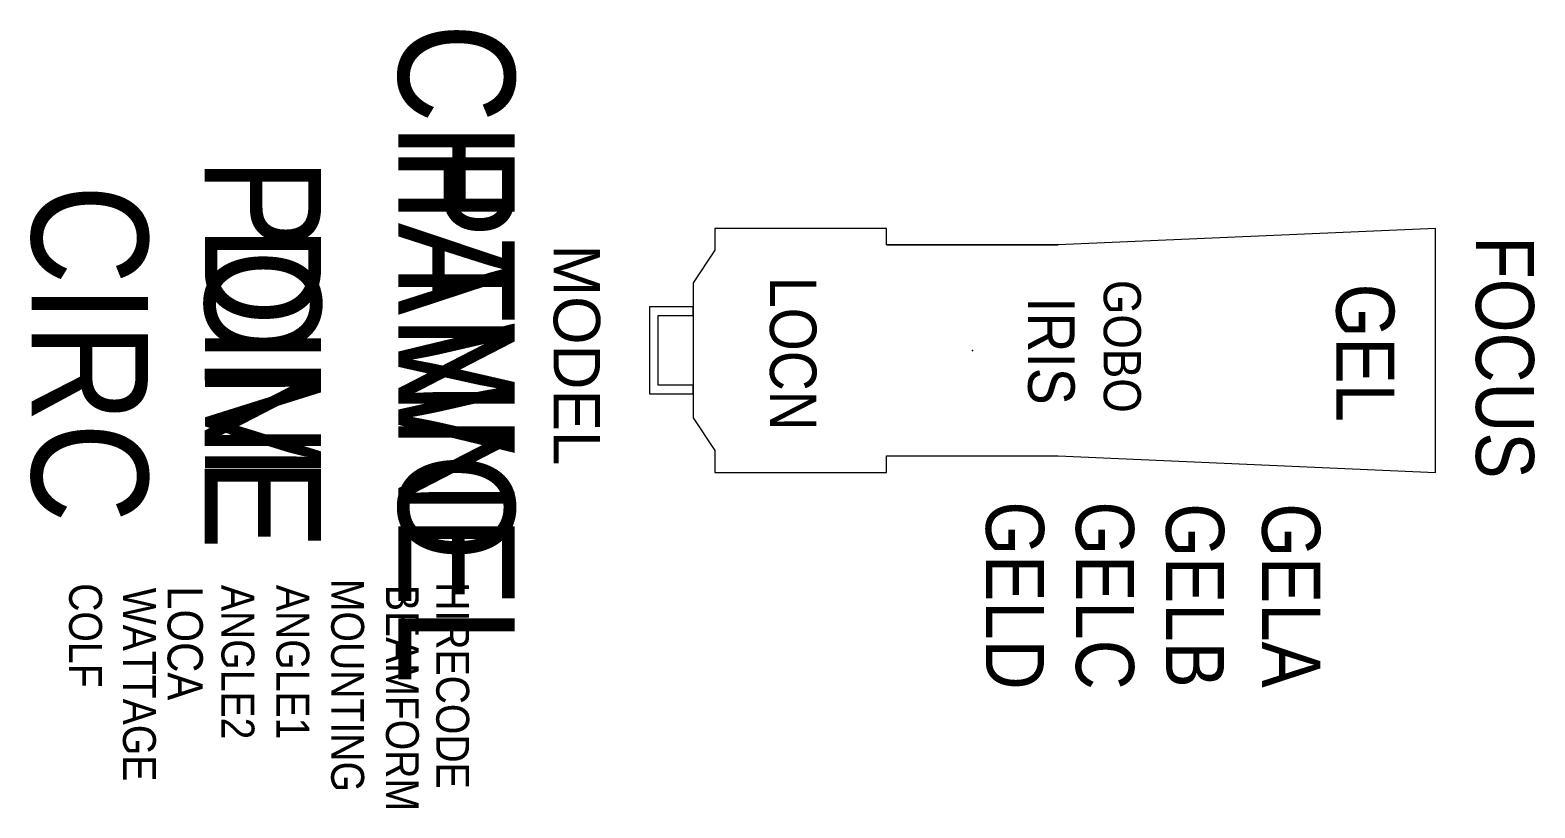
# Model space of a CAD drawing. Extents: x -990 to 305, y -2600 to -1931.
import ezdxf
from ezdxf.enums import TextEntityAlignment as Align

# ---------------------------------------------------------------- set-up
doc = ezdxf.new("R2010")
doc.units = 0
doc.header["$MEASUREMENT"] = 0
for name, color, linetype in [('CHANNEL', 3, 'CONTINUOUS'), ('CIRC', 6, 'CONTINUOUS'), ('DIMMER', 4, 'CONTINUOUS'), ('FOCUS', 2, 'CONTINUOUS'), ('GEL', 1, 'CONTINUOUS'), ('LANTERNS', 4, 'CONTINUOUS'), ('LOCATION', 7, 'CONTINUOUS'), ('MODEL', 6, 'CONTINUOUS'), ('PATCH', 5, 'CONTINUOUS'), ('PATCH2', 5, 'CONTINUOUS')]:
    doc.layers.add(name, color=color, linetype=linetype)

msp = doc.modelspace()

# ---------------------------------------------------------------- linework, layer by layer
at = {"layer": 'LANTERNS', "color": 0}
msp.add_line((-252.7, -2115.9), (-105, -2115.9), dxfattribs=at)
for points in [[(219.6, -2101.7), (-105, -2115.9), (-252.7, -2115.9), (-252.7, -2101.7), (-400.4, -2101.7), (-400.4, -2120.4), (-419.1, -2148.6), (-419.1, -2264.8), (-400.4, -2292.9), (-400.4, -2311.7), (-252.7, -2311.7), (-252.7, -2297.5), (-105, -2297.5), (219.6, -2311.7)], [(-419.1, -2169.2), (-456.6, -2169.2), (-456.6, -2244.2), (-419.1, -2244.2), (-419.1, -2236.7), (-449.1, -2236.7), (-449.1, -2176.7), (-419.1, -2176.7)]]:
    msp.add_lwpolyline(points, close=True, dxfattribs=at)
msp.add_point((-178.8, -2206.7), dxfattribs=at)
msp.add_point((-178.8, -2206.7), dxfattribs=at)
msp.add_point((-178.8, -2206.7), dxfattribs=at)

# ---------------------------------------------------------------- texts
at = {"layer": 'CHANNEL', "width": 0.89}
msp.add_attdef('CHANNEL', text='', height=100, rotation=270, dxfattribs=at).set_placement((-672.6, -2209.4), align=Align.CENTER)
at = {"layer": 'CIRC', "width": 0.89}
msp.add_attdef('CIRC', text='', height=100, rotation=270, dxfattribs=at).set_placement((-988.2, -2209.4), align=Align.CENTER)
at = {"layer": 'DIMMER', "width": 0.89}
msp.add_attdef('DIM', text='', height=100, rotation=270, dxfattribs=at).set_placement((-839.2, -2208.5), align=Align.CENTER)
at = {"layer": 'FOCUS', "color": 30, "width": 0.89}
msp.add_attdef('FOCUS', text='', height=50, rotation=270, dxfattribs=at).set_placement((254.5, -2212.8), align=Align.CENTER)
at = {"layer": 'GEL', "width": 0.89}
for tag, height, p in [('GOBO', 32, (-65.8, -2203.2)), ('GEL', 50, (134.3, -2208.8)), ('GELD', 50, (-167.1, -2417.6)), ('GELC', 50, (-89.7, -2417.6)), ('GELB', 50, (-12.2, -2417.6)), ('GELA', 50, (70.5, -2417.6))]:
    msp.add_attdef(tag, text='', height=height, rotation=270, dxfattribs=at).set_placement(p, align=Align.CENTER)
at = {"layer": 'LANTERNS', "color": 30, "width": 0.89}
msp.add_attdef('IRIS', text='', height=40, rotation=270, dxfattribs=at).set_placement((-110.8, -2207.1), align=Align.MIDDLE)
at = {"layer": 'LANTERNS', "color": 0, "width": 0.89, "flags": 1}
for tag, p, s, height in [('MOUNTING', (-730.5, -2403.3), 'STANDARD HOOK CLAMP', 28.305), ('COLF', (-956, -2407), 'N', 28.3), ('WATTAGE', (-909.7, -2411), '1000', 28.3), ('LOCA', (-871.3, -2409.6), '', 30.3), ('ANGLE2', (-824.9, -2408.5), '180', 28.3), ('ANGLE1', (-777.7, -2408.5), '0', 28.3), ('BEAMFORM', (-683.4, -2408.5), 'C', 28.3), ('HIRECODE', (-640.1, -2406.1), '', 28.3)]:
    msp.add_attdef(tag, p, s, height=height, rotation=270, dxfattribs=at)
at = {"layer": 'LOCATION', "width": 0.89}
msp.add_attdef('LOCN', text='', height=40, rotation=270, dxfattribs=at).set_placement((-353, -2209.6), align=Align.CENTER)
at = {"layer": 'MODEL'}
msp.add_attdef('MODEL', text='F/S 1K MED', height=40, rotation=270, dxfattribs=at).set_placement((-539.1, -2210.6), align=Align.CENTER)
at = {"layer": 'PATCH', "width": 0.89}
msp.add_attdef('PONE', text='', height=100, rotation=270, dxfattribs=at).set_placement((-839.3, -2209.4), align=Align.CENTER)
at = {"layer": 'PATCH2', "width": 0.89}
msp.add_attdef('PTWO', text='', height=100, rotation=270, dxfattribs=at).set_placement((-672.6, -2209.4), align=Align.CENTER)

doc.saveas('drawing.dxf')
